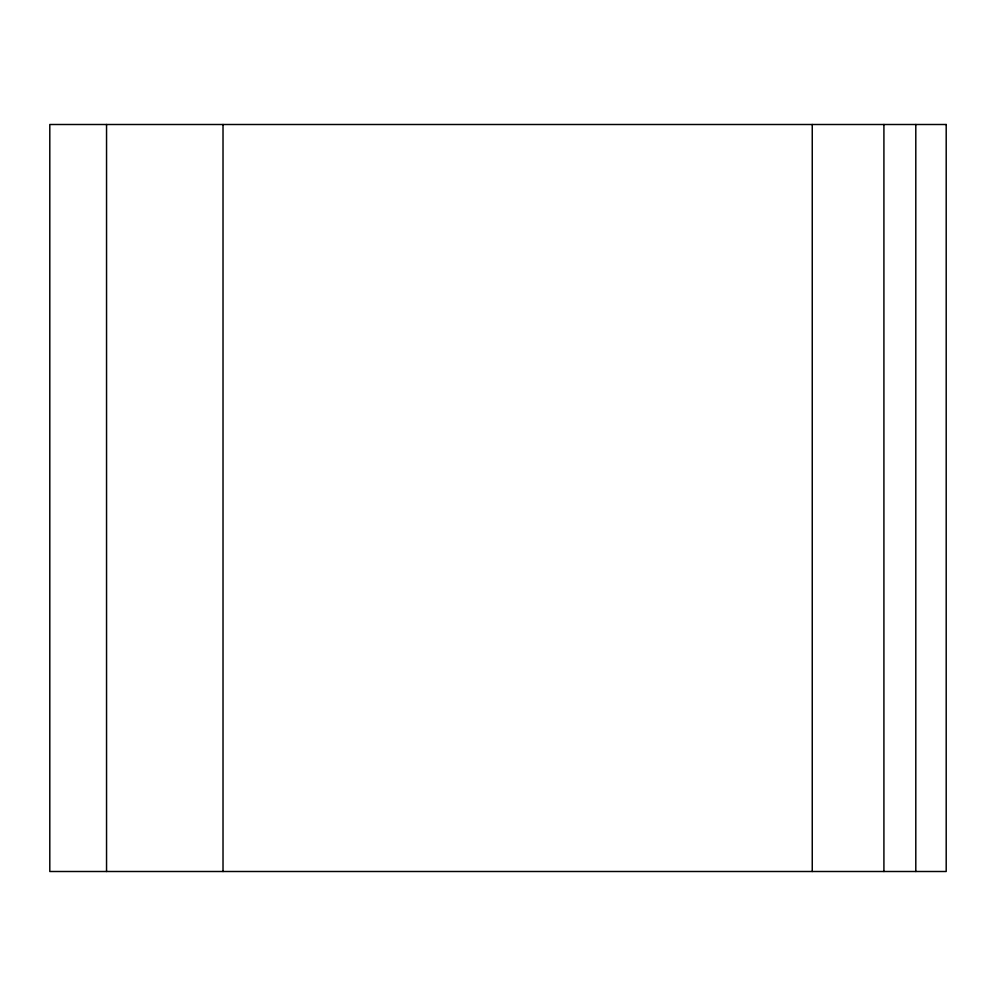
<?xml version="1.0" encoding="UTF-8"?>
<svg xmlns="http://www.w3.org/2000/svg" width="996" height="996" viewBox="0 0 996 996"><rect width="100%" height="100%" fill="white"/><g stroke="black" fill="none" stroke-linecap="round" stroke-linejoin="round"><path stroke-width="1.49" d="M915.797 124.5L915.797 871.5M883.913 124.5L883.913 871.5M812.25 124.5L812.25 871.5M223.017 124.5L223.017 871.5M106.547 124.5L106.547 871.5M946.2 124.5L49.8 124.5L49.8 871.5L946.2 871.5L946.2 124.5"/></g></svg>
